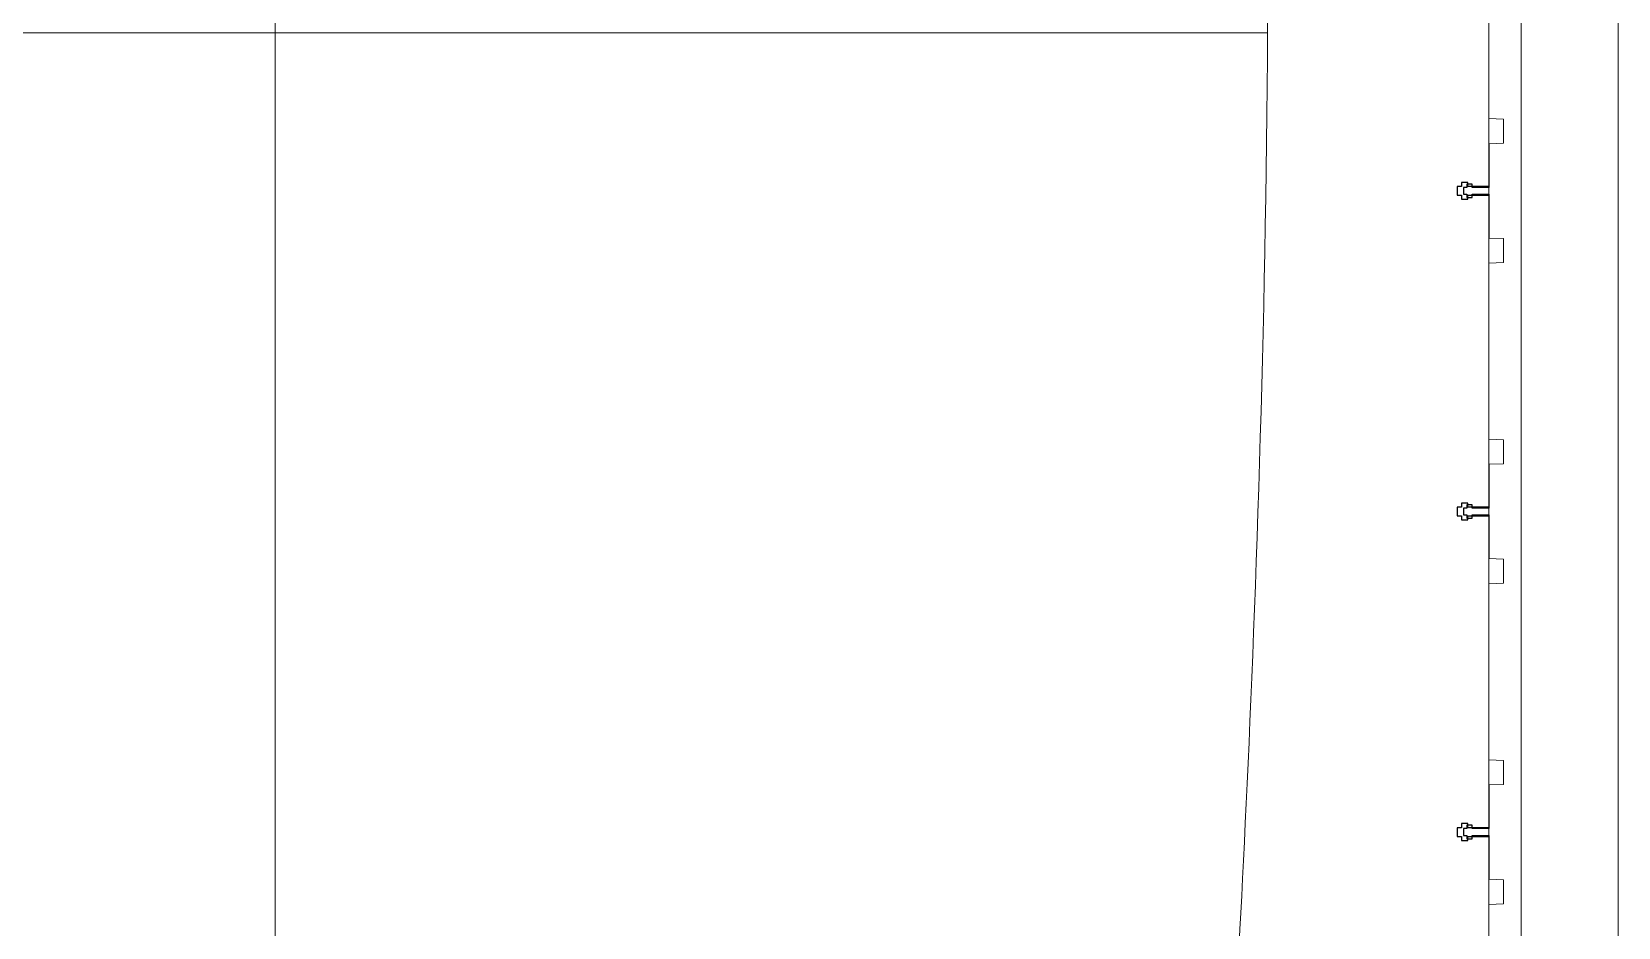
# Model space of a CAD drawing. Header units: millimetres. Extents: x -1949 to 1995, y -2739 to 1842.
# Drawn here: x -1390 to -858, y -293 to 7 of the extents above; entities that cross this region are included whole.
import ezdxf

# ---------------------------------------------------------------- set-up
doc = ezdxf.new("R2010")
doc.units = ezdxf.units.MM
doc.layers.add('CHANGED_PARTS', color=3, linetype='Continuous', true_color=0x00ff00)
doc.layers.add('ORIGIONAL_PARTS_THAT_WERE_', color=6, linetype='Continuous', true_color=0xff00ff)
for name, color, linetype, lineweight, true_color in [('Front', 1, 'Continuous', 0, 0xff0000), ('Laser Table', 2, 'Continuous', 0, 0xffff00), ('Referance lines', 2, 'Continuous', 0, 0xffff00)]:
    doc.layers.add(name, color=color, linetype=linetype, lineweight=lineweight, true_color=true_color)

msp = doc.modelspace()

# ---------------------------------------------------------------- linework, layer by layer
at = {"layer": 'CHANGED_PARTS'}
for p, q in [((-901.63, -30.67), (-901.63, -45.02)), ((-910.85, -45.02), (-912.29, -45.02)), ((-912.29, -45.02), (-912.29, -47.88)), ((-908.65, -43.62), (-910.85, -43.62)), ((-910.85, -43.62), (-910.85, -45.02)), ((-908.65, -45.02), (-908.65, -43.62)), ((-901.63, -45.02), (-908.65, -45.02)), ((-912.29, -47.88), (-910.85, -47.88)), ((-910.85, -47.88), (-910.85, -49.28)), ((-910.85, -49.28), (-908.65, -49.28)), ((-908.65, -49.28), (-908.65, -47.88)), ((-908.65, -47.88), (-901.63, -47.88)), ((-901.63, -47.88), (-901.63, -62.25)), ((-901.63, -138.01), (-901.63, -152.36)), ((-910.85, -152.36), (-912.29, -152.36)), ((-912.29, -152.36), (-912.29, -155.22)), ((-908.65, -150.96), (-910.85, -150.96)), ((-910.85, -150.96), (-910.85, -152.36)), ((-908.65, -152.36), (-908.65, -150.96)), ((-901.63, -152.36), (-908.65, -152.36)), ((-912.29, -155.22), (-910.85, -155.22)), ((-910.85, -155.22), (-910.85, -156.62)), ((-910.85, -156.62), (-908.65, -156.62)), ((-908.65, -156.62), (-908.65, -155.22)), ((-908.65, -155.22), (-901.63, -155.22)), ((-901.63, -155.22), (-901.63, -169.59)), ((-901.63, -245.35), (-901.63, -259.7)), ((-910.85, -259.7), (-912.29, -259.7)), ((-912.29, -259.7), (-912.29, -262.56)), ((-908.65, -258.3), (-910.85, -258.3)), ((-910.85, -258.3), (-910.85, -259.7)), ((-908.65, -259.7), (-908.65, -258.3)), ((-901.63, -259.7), (-908.65, -259.7)), ((-912.29, -262.56), (-910.85, -262.56)), ((-910.85, -262.56), (-910.85, -263.96)), ((-910.85, -263.96), (-908.65, -263.96)), ((-908.65, -263.96), (-908.65, -262.56)), ((-908.65, -262.56), (-901.63, -262.56)), ((-901.63, -262.56), (-901.63, -276.93))]:
    msp.add_line(p, q, dxfattribs=at)
at = {"layer": 'Front', "color": 1, "true_color": 0xff0000}
for p, q in [((-901.63, 36.66), (-901.63, -22.23)), ((-901.63, -22.23), (-896.76, -22.43)), ((-896.76, -22.43), (-896.76, -30.47)), ((-896.76, -30.47), (-901.63, -30.67)), ((-901.63, -62.25), (-896.76, -62.45)), ((-896.76, -62.45), (-896.76, -70.48)), ((-896.76, -70.48), (-901.63, -70.68)), ((-901.63, -70.68), (-901.63, -129.57)), ((-901.63, -129.57), (-896.76, -129.77)), ((-896.76, -129.77), (-896.76, -137.81)), ((-896.76, -137.81), (-901.63, -138.01)), ((-901.63, -169.59), (-896.76, -169.79)), ((-896.76, -169.79), (-896.76, -177.81)), ((-896.76, -177.81), (-901.63, -178.01)), ((-901.63, -178.01), (-901.63, -236.91)), ((-901.63, -236.91), (-896.76, -237.11)), ((-896.76, -237.11), (-896.76, -245.15)), ((-896.76, -245.15), (-901.63, -245.35)), ((-901.63, -276.93), (-896.76, -277.13)), ((-896.76, -277.13), (-896.76, -285.15)), ((-896.76, -285.15), (-901.63, -285.35)), ((-901.63, -285.35), (-901.63, -344.25))]:
    msp.add_line(p, q, dxfattribs=at)
msp.add_open_spline([(-975.67, 35.54), (-975.67, -166.87), (-988.95, -359.89), (-988.95, -359.89)], degree=3, dxfattribs=at)
at = {"layer": 'Laser Table', "color": 2, "true_color": 0xffff00}
msp.add_line((-858.29, -592.78), (-858.29, 607.22), dxfattribs=at)
at = {"layer": 'ORIGIONAL_PARTS_THAT_WERE_', "color": 6, "true_color": 0xff00ff}
for p, q in [((-901.63, -30.67), (-901.63, -45.3)), ((-909, -45.3), (-910.16, -45.3)), ((-910.16, -45.3), (-910.16, -47.59)), ((-910.16, -47.59), (-909, -47.59)), ((-907.24, -44.18), (-909, -44.18)), ((-909, -44.18), (-909, -45.3)), ((-909, -47.59), (-909, -48.71)), ((-907.24, -45.3), (-907.24, -44.18)), ((-901.63, -45.3), (-907.24, -45.3)), ((-907.24, -48.71), (-907.24, -47.59)), ((-907.24, -47.59), (-901.63, -47.59)), ((-901.63, -47.59), (-901.63, -62.25)), ((-909, -48.71), (-907.24, -48.71)), ((-901.63, -138.01), (-901.63, -152.64)), ((-909, -152.64), (-910.16, -152.64)), ((-910.16, -152.64), (-910.16, -154.93)), ((-907.24, -151.52), (-909, -151.52)), ((-909, -151.52), (-909, -152.64)), ((-907.24, -152.64), (-907.24, -151.52)), ((-901.63, -152.64), (-907.24, -152.64)), ((-910.16, -154.93), (-909, -154.93)), ((-909, -154.93), (-909, -156.05)), ((-909, -156.05), (-907.24, -156.05)), ((-907.24, -156.05), (-907.24, -154.93)), ((-907.24, -154.93), (-901.63, -154.93)), ((-901.63, -154.93), (-901.63, -169.59)), ((-901.63, -245.35), (-901.63, -259.98)), ((-909, -259.98), (-910.16, -259.98)), ((-910.16, -259.98), (-910.16, -262.27)), ((-907.24, -258.86), (-909, -258.86)), ((-909, -258.86), (-909, -259.98)), ((-907.24, -259.98), (-907.24, -258.86)), ((-901.63, -259.98), (-907.24, -259.98)), ((-910.16, -262.27), (-909, -262.27)), ((-909, -262.27), (-909, -263.39)), ((-909, -263.39), (-907.24, -263.39)), ((-907.24, -263.39), (-907.24, -262.27)), ((-907.24, -262.27), (-901.63, -262.27)), ((-901.63, -262.27), (-901.63, -276.93))]:
    msp.add_line(p, q, dxfattribs=at)
at = {"layer": 'Referance lines', "color": 2, "true_color": 0xffff00}
for p, q in [((-1308.29, 607.22), (-1308.29, -592.78)), ((-890.79, 578.72), (-890.79, -564.28)), ((-1308.29, 479.24), (-1308.29, -361.33)), ((-1645.2, 6.39), (-975.75, 6.39)), ((-901.61, 7.22), (-901.61, -564.28))]:
    msp.add_line(p, q, dxfattribs=at)
at = {"layer": 'Referance lines'}
msp.add_line((-1308.29, -556.28), (-1308.29, 578.72), dxfattribs=at)

doc.saveas('drawing.dxf')
